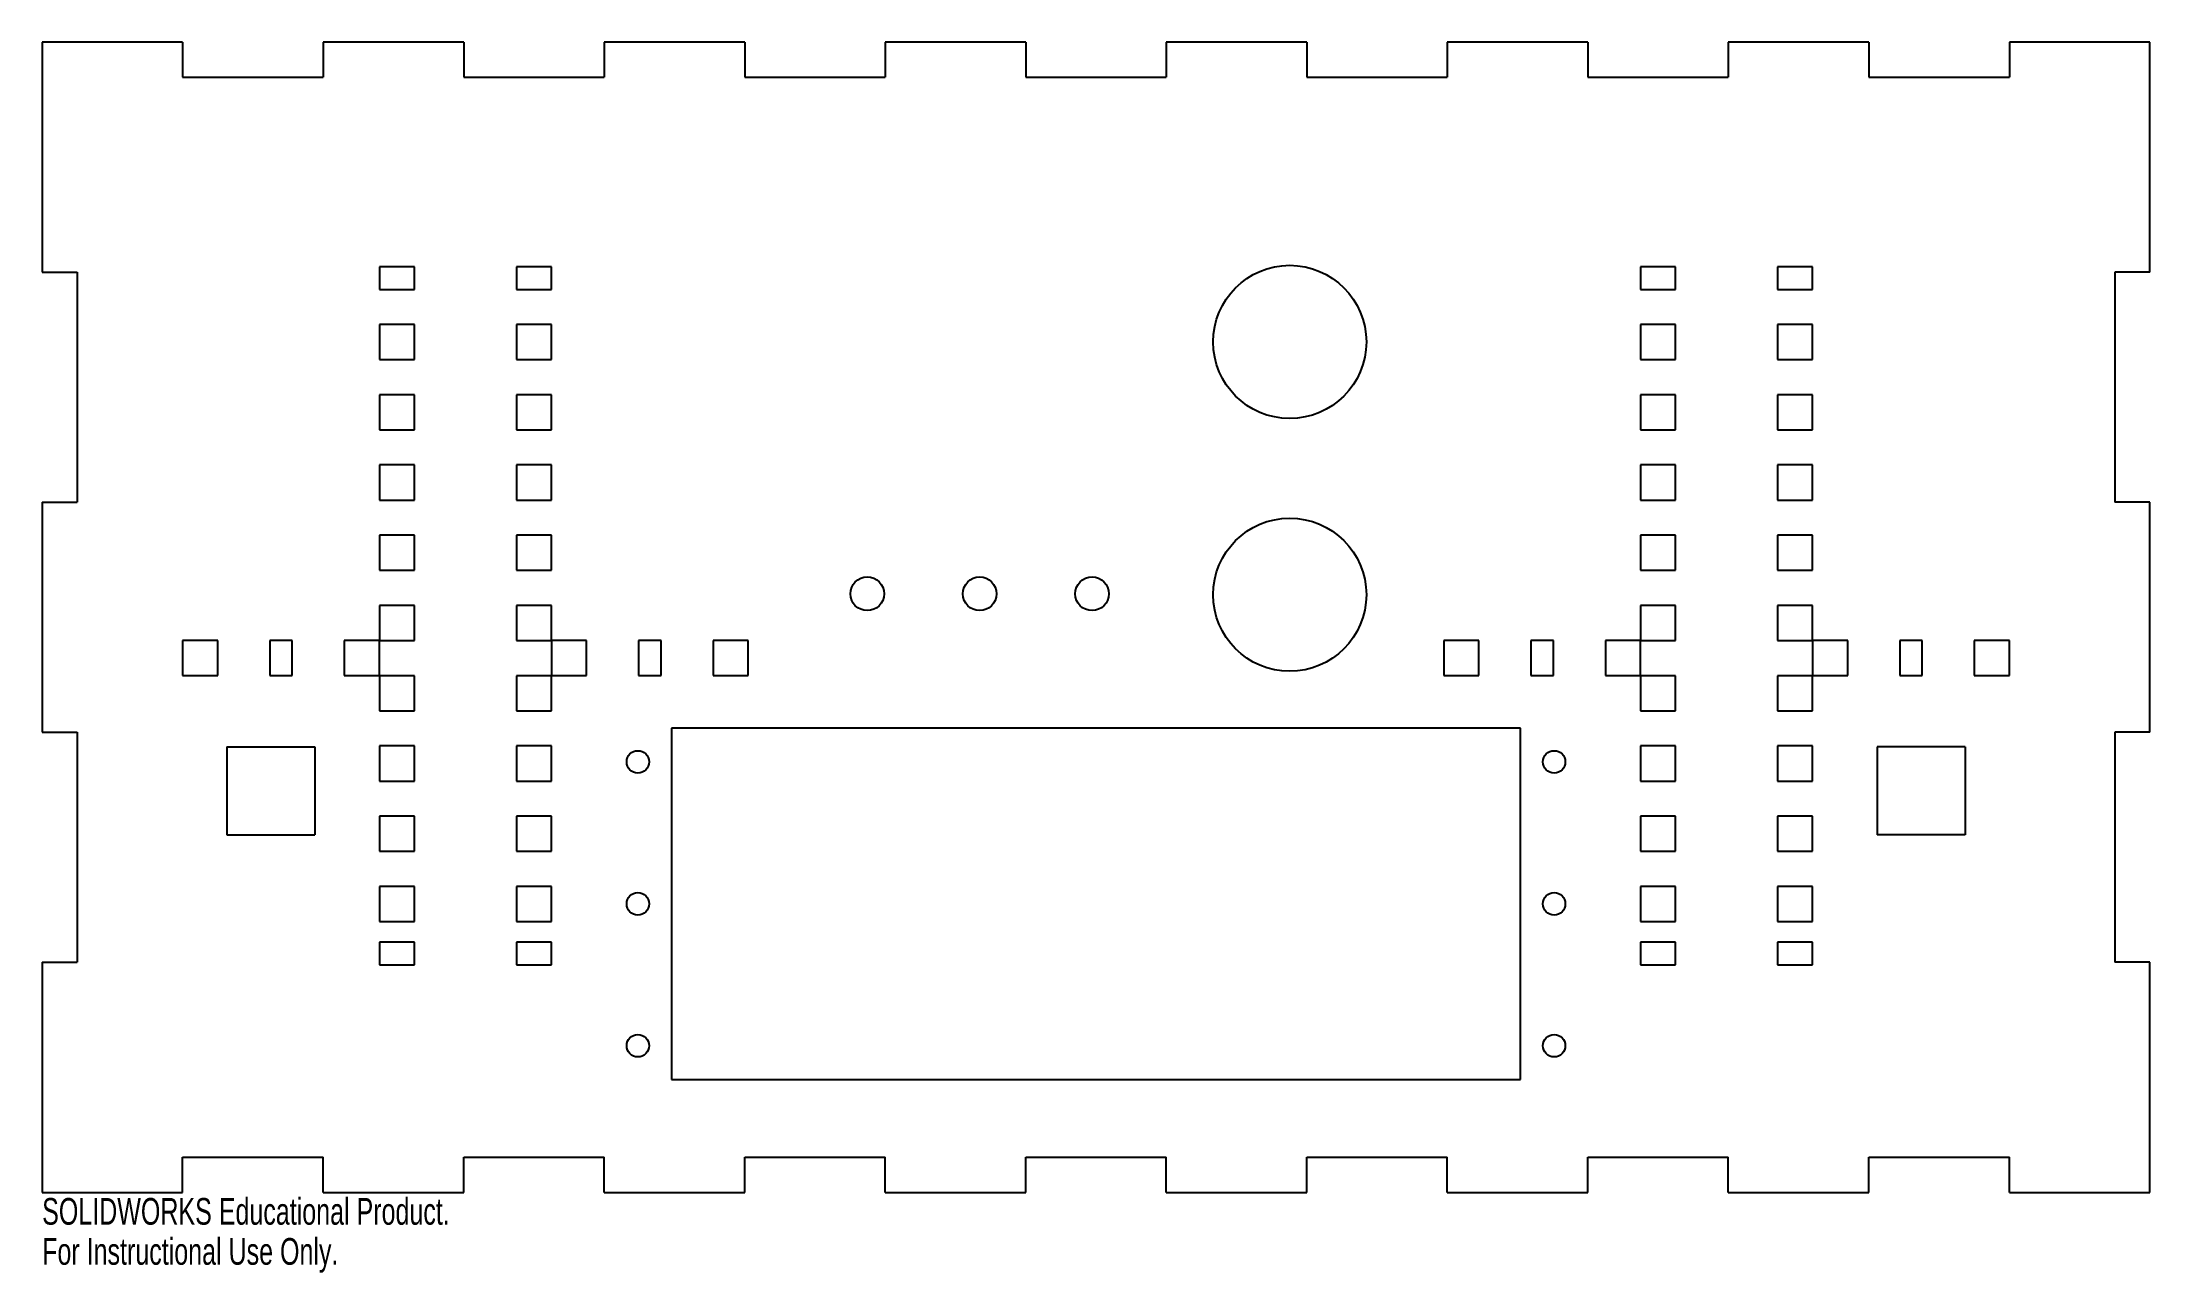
# Model space of a CAD drawing. Header units: inches. Extents: x -7.5 to 7.5, y -4.7 to 4.1.
import ezdxf

# ---------------------------------------------------------------- set-up
doc = ezdxf.new("R2010")
doc.units = ezdxf.units.IN
doc.header["$MEASUREMENT"] = 0
doc.styles.add('SLDTEXTSTYLE0', font='TXT', dxfattribs={"width": 0.7})

msp = doc.modelspace()

# ---------------------------------------------------------------- linework, layer by layer
at = {"color": 7, "linetype": 'Continuous', "lineweight": 25}
for p, q in [((-7.5, 4.094), (-7.5, 2.456)), ((-6.5, 4.094), (-7.5, 4.094)), ((-6.5, 4.094), (-6.5, 3.844)), ((-4.5, 4.094), (-5.5, 4.094)), ((-5.5, 4.094), (-5.5, 3.844)), ((-4.5, 4.094), (-4.5, 3.844)), ((-2.5, 4.094), (-3.5, 4.094)), ((-3.5, 4.094), (-3.5, 3.844)), ((-2.5, 4.094), (-2.5, 3.844)), ((-0.5, 4.094), (-1.5, 4.094)), ((-1.5, 4.094), (-1.5, 3.844)), ((-0.5, 4.094), (-0.5, 3.844)), ((1.5, 4.094), (0.5, 4.094)), ((0.5, 4.094), (0.5, 3.844)), ((1.5, 4.094), (1.5, 3.844)), ((3.5, 4.094), (2.5, 4.094)), ((2.5, 4.094), (2.5, 3.844)), ((3.5, 4.094), (3.5, 3.844)), ((5.5, 4.094), (4.5, 4.094)), ((4.5, 4.094), (4.5, 3.844)), ((5.5, 4.094), (5.5, 3.844)), ((7.5, 4.094), (6.5, 4.094)), ((6.5, 4.094), (6.5, 3.844)), ((7.5, 2.456), (7.5, 4.094)), ((-6.5, 3.844), (-5.5, 3.844)), ((-4.5, 3.844), (-3.5, 3.844)), ((-2.5, 3.844), (-1.5, 3.844)), ((-0.5, 3.844), (0.5, 3.844)), ((1.5, 3.844), (2.5, 3.844)), ((3.5, 3.844), (4.5, 3.844)), ((5.5, 3.844), (6.5, 3.844)), ((-7.5, 2.456), (-7.25, 2.456)), ((-7.25, 2.456), (-7.25, 0.819)), ((-5.1, 2.494), (-5.1, 2.334)), ((-4.85, 2.494), (-5.1, 2.494)), ((-4.85, 2.334), (-4.85, 2.494)), ((-4.125, 2.494), (-4.125, 2.334)), ((-3.875, 2.494), (-4.125, 2.494)), ((-3.875, 2.334), (-3.875, 2.494)), ((3.875, 2.494), (3.875, 2.334)), ((4.125, 2.494), (3.875, 2.494)), ((4.125, 2.334), (4.125, 2.494)), ((5.1, 2.494), (4.85, 2.494)), ((4.85, 2.494), (4.85, 2.334)), ((5.1, 2.334), (5.1, 2.494)), ((7.25, 2.456), (7.25, 0.819)), ((7.5, 2.456), (7.25, 2.456)), ((-5.1, 2.334), (-4.85, 2.334)), ((-4.125, 2.334), (-3.875, 2.334)), ((3.875, 2.334), (4.125, 2.334)), ((4.85, 2.334), (5.1, 2.334)), ((-4.85, 2.084), (-5.1, 2.084)), ((-5.1, 2.084), (-5.1, 1.834)), ((-4.85, 1.834), (-4.85, 2.084)), ((-3.875, 2.084), (-4.125, 2.084)), ((-4.125, 2.084), (-4.125, 1.834)), ((-3.875, 1.834), (-3.875, 2.084)), ((4.125, 2.084), (3.875, 2.084)), ((3.875, 2.084), (3.875, 1.834)), ((4.125, 1.834), (4.125, 2.084)), ((5.1, 2.084), (4.85, 2.084)), ((4.85, 2.084), (4.85, 1.834)), ((5.1, 1.834), (5.1, 2.084)), ((-5.1, 1.834), (-4.85, 1.834)), ((-4.125, 1.834), (-3.875, 1.834)), ((3.875, 1.834), (4.125, 1.834)), ((4.85, 1.834), (5.1, 1.834)), ((-4.85, 1.584), (-5.1, 1.584)), ((-5.1, 1.584), (-5.1, 1.334)), ((-4.85, 1.334), (-4.85, 1.584)), ((-3.875, 1.584), (-4.125, 1.584)), ((-4.125, 1.584), (-4.125, 1.334)), ((-3.875, 1.334), (-3.875, 1.584)), ((4.125, 1.584), (3.875, 1.584)), ((3.875, 1.584), (3.875, 1.334)), ((4.125, 1.334), (4.125, 1.584)), ((5.1, 1.584), (4.85, 1.584)), ((4.85, 1.584), (4.85, 1.334)), ((5.1, 1.334), (5.1, 1.584)), ((-5.1, 1.334), (-4.85, 1.334)), ((-4.125, 1.334), (-3.875, 1.334)), ((3.875, 1.334), (4.125, 1.334)), ((4.85, 1.334), (5.1, 1.334)), ((-4.85, 1.084), (-5.1, 1.084)), ((-5.1, 1.084), (-5.1, 0.834)), ((-4.85, 0.834), (-4.85, 1.084)), ((-3.875, 1.084), (-4.125, 1.084)), ((-4.125, 1.084), (-4.125, 0.834)), ((-3.875, 0.834), (-3.875, 1.084)), ((4.125, 1.084), (3.875, 1.084)), ((3.875, 1.084), (3.875, 0.834)), ((4.125, 0.834), (4.125, 1.084)), ((5.1, 1.084), (4.85, 1.084)), ((4.85, 1.084), (4.85, 0.834)), ((5.1, 0.834), (5.1, 1.084)), ((-7.5, 0.819), (-7.25, 0.819)), ((-7.5, 0.819), (-7.5, -0.819)), ((-5.1, 0.834), (-4.85, 0.834)), ((-4.125, 0.834), (-3.875, 0.834)), ((3.875, 0.834), (4.125, 0.834)), ((4.85, 0.834), (5.1, 0.834)), ((7.5, 0.819), (7.25, 0.819)), ((7.5, -0.819), (7.5, 0.819)), ((-4.85, 0.584), (-5.1, 0.584)), ((-5.1, 0.584), (-5.1, 0.334)), ((-4.85, 0.334), (-4.85, 0.584)), ((-3.875, 0.584), (-4.125, 0.584)), ((-4.125, 0.584), (-4.125, 0.334)), ((-3.875, 0.334), (-3.875, 0.584)), ((4.125, 0.584), (3.875, 0.584)), ((3.875, 0.584), (3.875, 0.334)), ((4.125, 0.334), (4.125, 0.584)), ((5.1, 0.584), (4.85, 0.584)), ((4.85, 0.584), (4.85, 0.334)), ((5.1, 0.334), (5.1, 0.584)), ((-5.1, 0.334), (-4.85, 0.334)), ((-4.125, 0.334), (-3.875, 0.334)), ((3.875, 0.334), (4.125, 0.334)), ((4.85, 0.334), (5.1, 0.334)), ((-5.1, 0.084), (-5.1, -0.165)), ((-4.85, 0.084), (-5.1, 0.084)), ((-4.85, -0.166), (-4.85, 0.084)), ((-3.875, 0.084), (-4.125, 0.084)), ((-4.125, 0.084), (-4.125, -0.166)), ((-3.875, -0.165), (-3.875, 0.084)), ((4.125, 0.084), (3.875, 0.084)), ((3.875, 0.084), (3.875, -0.165)), ((4.125, -0.166), (4.125, 0.084)), ((4.85, 0.084), (4.85, -0.166)), ((5.1, 0.084), (4.85, 0.084)), ((5.1, -0.165), (5.1, 0.084)), ((-6.5, -0.165), (-6.5, -0.415)), ((-6.25, -0.165), (-6.5, -0.165)), ((-6.25, -0.415), (-6.25, -0.165)), ((-5.88, -0.165), (-5.88, -0.415)), ((-5.72, -0.165), (-5.88, -0.165)), ((-5.72, -0.415), (-5.72, -0.165)), ((-5.35, -0.165), (-5.35, -0.415)), ((-5.1, -0.165), (-5.35, -0.165)), ((-5.1, -0.166), (-4.85, -0.166)), ((-5.1, -0.415), (-5.1, -0.166)), ((-4.125, -0.166), (-3.875, -0.166)), ((-3.625, -0.165), (-3.875, -0.165)), ((-3.875, -0.166), (-3.875, -0.415)), ((-3.625, -0.415), (-3.625, -0.165)), ((-3.095, -0.165), (-3.255, -0.165)), ((-3.255, -0.165), (-3.255, -0.415)), ((-3.095, -0.415), (-3.095, -0.165)), ((-2.725, -0.165), (-2.725, -0.415)), ((-2.475, -0.165), (-2.725, -0.165)), ((-2.475, -0.415), (-2.475, -0.165)), ((2.725, -0.165), (2.475, -0.165)), ((2.475, -0.165), (2.475, -0.415)), ((2.725, -0.415), (2.725, -0.165)), ((3.255, -0.165), (3.095, -0.165)), ((3.095, -0.165), (3.095, -0.415)), ((3.255, -0.415), (3.255, -0.165)), ((3.625, -0.165), (3.625, -0.415)), ((3.875, -0.165), (3.625, -0.165)), ((3.875, -0.166), (4.125, -0.166)), ((3.875, -0.415), (3.875, -0.166)), ((4.85, -0.166), (5.1, -0.166)), ((5.35, -0.165), (5.1, -0.165)), ((5.1, -0.166), (5.1, -0.415)), ((5.35, -0.415), (5.35, -0.165)), ((5.88, -0.165), (5.72, -0.165)), ((5.72, -0.165), (5.72, -0.415)), ((5.88, -0.415), (5.88, -0.165)), ((6.5, -0.165), (6.25, -0.165)), ((6.25, -0.165), (6.25, -0.415)), ((6.5, -0.415), (6.5, -0.165)), ((-6.5, -0.415), (-6.25, -0.415)), ((-5.88, -0.415), (-5.72, -0.415)), ((-5.35, -0.415), (-5.1, -0.415)), ((-5.1, -0.416), (-5.1, -0.666)), ((-4.85, -0.416), (-5.1, -0.416)), ((-4.85, -0.666), (-4.85, -0.416)), ((-3.875, -0.416), (-4.125, -0.416)), ((-4.125, -0.416), (-4.125, -0.666)), ((-3.875, -0.415), (-3.625, -0.415)), ((-3.875, -0.666), (-3.875, -0.416)), ((-3.255, -0.415), (-3.095, -0.415)), ((-2.725, -0.415), (-2.475, -0.415)), ((2.475, -0.415), (2.725, -0.415)), ((3.095, -0.415), (3.255, -0.415)), ((3.625, -0.415), (3.875, -0.415)), ((4.125, -0.416), (3.875, -0.416)), ((3.875, -0.416), (3.875, -0.666)), ((4.125, -0.666), (4.125, -0.416)), ((5.1, -0.416), (4.85, -0.416)), ((4.85, -0.416), (4.85, -0.666)), ((5.1, -0.415), (5.35, -0.415)), ((5.1, -0.666), (5.1, -0.416)), ((5.72, -0.415), (5.88, -0.415)), ((6.25, -0.415), (6.5, -0.415)), ((-5.1, -0.666), (-4.85, -0.666)), ((-4.125, -0.666), (-3.875, -0.666)), ((3.875, -0.666), (4.125, -0.666)), ((4.85, -0.666), (5.1, -0.666)), ((-7.5, -0.819), (-7.25, -0.819)), ((-7.25, -0.819), (-7.25, -2.456)), ((-3.02, -0.79), (-3.02, -3.29)), ((3.02, -0.79), (-3.02, -0.79)), ((3.02, -3.29), (3.02, -0.79)), ((7.25, -0.819), (7.25, -2.456)), ((7.5, -0.819), (7.25, -0.819)), ((-6.186, -0.922), (-6.186, -1.549)), ((-6.186, -0.922), (-5.559, -0.922)), ((-5.559, -0.922), (-5.559, -1.549)), ((-4.85, -0.916), (-5.1, -0.916)), ((-5.1, -0.916), (-5.1, -1.166)), ((-4.85, -1.166), (-4.85, -0.916)), ((-3.875, -0.916), (-4.125, -0.916)), ((-4.125, -0.916), (-4.125, -1.166)), ((-3.875, -1.166), (-3.875, -0.916)), ((4.125, -0.916), (3.875, -0.916)), ((3.875, -0.916), (3.875, -1.166)), ((4.125, -1.166), (4.125, -0.916)), ((5.1, -0.916), (4.85, -0.916)), ((4.85, -0.916), (4.85, -1.166)), ((5.1, -1.166), (5.1, -0.916)), ((5.559, -0.922), (5.559, -1.549)), ((6.186, -0.922), (5.559, -0.922)), ((6.186, -0.922), (6.186, -1.549)), ((-5.1, -1.166), (-4.85, -1.166)), ((-4.125, -1.166), (-3.875, -1.166)), ((3.875, -1.166), (4.125, -1.166)), ((4.85, -1.166), (5.1, -1.166)), ((-4.85, -1.416), (-5.1, -1.416)), ((-5.1, -1.416), (-5.1, -1.666)), ((-4.85, -1.666), (-4.85, -1.416)), ((-3.875, -1.416), (-4.125, -1.416)), ((-4.125, -1.416), (-4.125, -1.666)), ((-3.875, -1.666), (-3.875, -1.416)), ((4.125, -1.416), (3.875, -1.416)), ((3.875, -1.416), (3.875, -1.666)), ((4.125, -1.666), (4.125, -1.416)), ((5.1, -1.416), (4.85, -1.416)), ((4.85, -1.416), (4.85, -1.666)), ((5.1, -1.666), (5.1, -1.416)), ((-6.186, -1.549), (-5.559, -1.549)), ((6.186, -1.549), (5.559, -1.549)), ((-5.1, -1.666), (-4.85, -1.666)), ((-4.125, -1.666), (-3.875, -1.666)), ((3.875, -1.666), (4.125, -1.666)), ((4.85, -1.666), (5.1, -1.666)), ((-4.85, -1.916), (-5.1, -1.916)), ((-5.1, -1.916), (-5.1, -2.166)), ((-4.85, -2.166), (-4.85, -1.916)), ((-3.875, -1.916), (-4.125, -1.916)), ((-4.125, -1.916), (-4.125, -2.166)), ((-3.875, -2.166), (-3.875, -1.916)), ((4.125, -1.916), (3.875, -1.916)), ((3.875, -1.916), (3.875, -2.166)), ((4.125, -2.166), (4.125, -1.916)), ((5.1, -1.916), (4.85, -1.916)), ((4.85, -1.916), (4.85, -2.166)), ((5.1, -2.166), (5.1, -1.916)), ((-5.1, -2.166), (-4.85, -2.166)), ((-4.125, -2.166), (-3.875, -2.166)), ((3.875, -2.166), (4.125, -2.166)), ((4.85, -2.166), (5.1, -2.166)), ((-4.85, -2.314), (-5.1, -2.314)), ((-5.1, -2.314), (-5.1, -2.474)), ((-4.85, -2.474), (-4.85, -2.314)), ((-3.875, -2.314), (-4.125, -2.314)), ((-4.125, -2.314), (-4.125, -2.474)), ((-3.875, -2.474), (-3.875, -2.314)), ((4.125, -2.314), (3.875, -2.314)), ((3.875, -2.314), (3.875, -2.474)), ((4.125, -2.474), (4.125, -2.314)), ((5.1, -2.314), (4.85, -2.314)), ((4.85, -2.314), (4.85, -2.474)), ((5.1, -2.474), (5.1, -2.314)), ((-7.5, -2.456), (-7.25, -2.456)), ((-7.5, -2.456), (-7.5, -4.094)), ((-5.1, -2.474), (-4.85, -2.474)), ((-4.125, -2.474), (-3.875, -2.474)), ((3.875, -2.474), (4.125, -2.474)), ((4.85, -2.474), (5.1, -2.474)), ((7.5, -2.456), (7.25, -2.456)), ((7.5, -4.094), (7.5, -2.456)), ((-3.02, -3.29), (3.02, -3.29)), ((-6.5, -4.094), (-6.5, -3.844)), ((-6.5, -3.844), (-5.5, -3.844)), ((-5.5, -4.094), (-5.5, -3.844)), ((-4.5, -4.094), (-4.5, -3.844)), ((-4.5, -3.844), (-3.5, -3.844)), ((-3.5, -4.094), (-3.5, -3.844)), ((-2.5, -4.094), (-2.5, -3.844)), ((-2.5, -3.844), (-1.5, -3.844)), ((-1.5, -4.094), (-1.5, -3.844)), ((-0.5, -4.094), (-0.5, -3.844)), ((-0.5, -3.844), (0.5, -3.844)), ((0.5, -4.094), (0.5, -3.844)), ((1.5, -4.094), (1.5, -3.844)), ((1.5, -3.844), (2.5, -3.844)), ((2.5, -4.094), (2.5, -3.844)), ((3.5, -4.094), (3.5, -3.844)), ((3.5, -3.844), (4.5, -3.844)), ((4.5, -4.094), (4.5, -3.844)), ((5.5, -4.094), (5.5, -3.844)), ((5.5, -3.844), (6.5, -3.844)), ((6.5, -4.094), (6.5, -3.844)), ((-7.5, -4.094), (-6.5, -4.094)), ((-5.5, -4.094), (-4.5, -4.094)), ((-3.5, -4.094), (-2.5, -4.094)), ((-1.5, -4.094), (-0.5, -4.094)), ((0.5, -4.094), (1.5, -4.094)), ((2.5, -4.094), (3.5, -4.094)), ((4.5, -4.094), (5.5, -4.094)), ((6.5, -4.094), (7.5, -4.094))]:
    msp.add_line(p, q, dxfattribs=at)
for centre, radius in [((1.379, 1.96), 0.545), ((1.379, 0.16), 0.545), ((-1.628, 0.167), 0.12), ((-0.828, 0.167), 0.12), ((-0.028, 0.167), 0.12), ((-3.26, -1.03), 0.08), ((3.26, -1.03), 0.08), ((-3.26, -2.04), 0.08), ((3.26, -2.04), 0.08), ((-3.26, -3.05), 0.08), ((3.26, -3.05), 0.08)]:
    msp.add_circle(centre, radius, dxfattribs=at)

# ---------------------------------------------------------------- texts
at = {"color": 7, "linetype": 'Continuous', "char_height": 0.1903, "attachment_point": 1, "style": 'SLDTEXTSTYLE0'}
for s, insert in [('SOLIDWORKS Educational Product.', (-7.5, -4.134)), ('For Instructional Use Only.', (-7.5, -4.419))]:
    msp.add_mtext(s, dxfattribs=dict(at, insert=insert))

doc.saveas('drawing.dxf')
